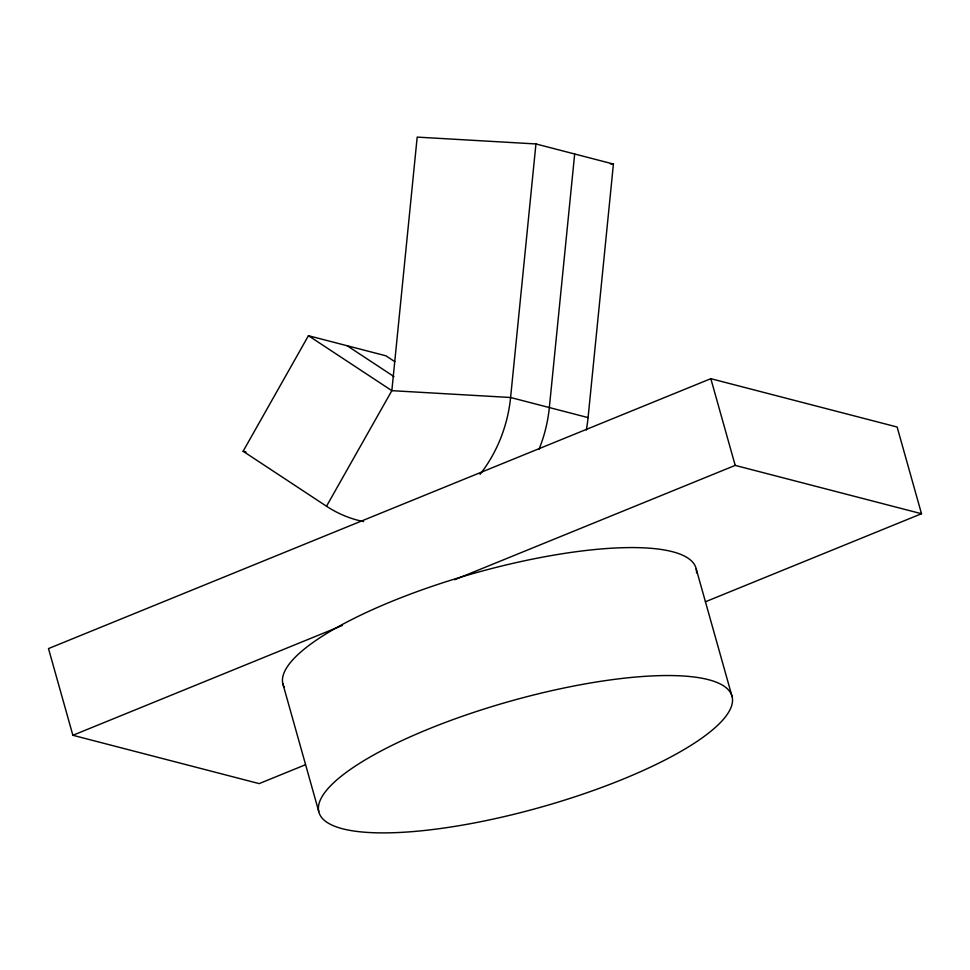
<?xml version="1.0" encoding="UTF-8"?>
<svg xmlns="http://www.w3.org/2000/svg" width="970" height="970" viewBox="0 0 970 970"><rect width="100%" height="100%" fill="white"/><g stroke="black" fill="none" stroke-linecap="round" stroke-linejoin="round"><path stroke-width="1.45" d="M394.766 361.64L385.927 355.808L308.436 335.705L243.118 451.268L326.514 506.231L391.844 390.667L417.185 137.109L535.937 143.948L510.596 397.506A133.969 118.461 -75.5 0 1 480.089 474.33M574.676 154L549.335 407.558A133.969 118.461 -75.5 0 1 539.017 449.292M586.316 429.989A133.969 118.461 -75.5 0 0 588.075 417.609L613.416 164.051L535.937 143.948M705.396 601.776L921.5 513.724L897.129 427.018L710.828 378.688L48.5 648.578L72.871 735.284L259.172 783.614L305.477 764.736M72.871 735.284L342.289 625.492M454.554 579.757L735.199 465.394L921.5 513.724M610.409 163.881L613.416 164.051M588.075 417.609L510.596 397.506L391.844 390.667L308.436 335.705M243.118 451.268L246.04 452.032M347.187 345.757L393.941 376.566M710.828 378.688L735.199 465.394M696.193 568.893L732.168 696.86A214.515 55.157 -15.7 0 1 432.717 829.532A214.515 55.157 -15.7 0 1 411.522 736.254A214.515 55.157 -15.7 0 1 732.168 696.86M282.803 683.607L318.778 811.575M284.21 687.293A214.515 55.157 -15.7 0 1 477.264 572.397A214.515 55.157 -15.7 0 1 696.545 572.882M363.58 521.593A133.969 118.461 -75.5 0 1 326.514 506.231"/></g></svg>
